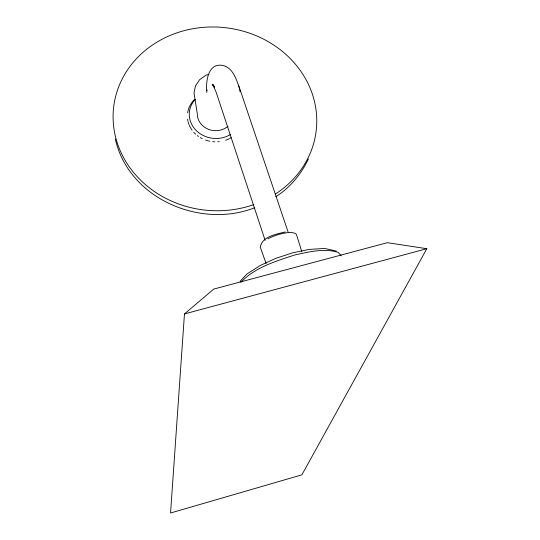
<?xml version="1.0" encoding="UTF-8"?>
<svg xmlns="http://www.w3.org/2000/svg" width="540" height="540" viewBox="0 0 540 540"><rect width="100%" height="100%" fill="white"/><g stroke="black" fill="none" stroke-linecap="round" stroke-linejoin="round"><path stroke-width="0.81" d="M184.464 313.929L170.552 513L301.867 474.849L426.836 248.704L387.369 242.69L213.712 289.096L184.464 313.929L426.836 248.704M206.631 90.558C206.017 80.17 208.298 62.809 222.831 65.414C233.611 68.013 236.56 80.487 240.03 89.498L288.097 232.038M206.624 92.455L207.144 89.998M308.394 159.044C301.084 174.143 290.095 187.731 275.812 196.695M240.071 281.306L247.023 273.928L260.341 265.424L275.69 258.39L292.687 252.808L309.069 249.413L324.601 248.454L336.366 251.066M240.833 282.285C254.981 267.442 275.677 261.225 294.658 254.988C308.873 251.951 323.899 247.968 338.269 252.382L341.253 255.899M254.651 207.677L253.132 208.346C198.74 228.616 128.392 197.701 115.337 139.057M208.94 74.351L205.902 75.242L199.665 79.677L195.534 85.799L194.015 92.88L197.303 113.839A18.056 16.234 6.2 0 0 208.278 129.242A18.056 16.234 6.2 0 0 228.029 126.232M285.316 231.93C276.601 234.164 262.143 236.351 260.253 247.057L266.105 263.507M213.995 85.981L212.76 85.023L214.448 87.19L212.652 84.186L216.209 92.381L265.154 240.394M238.316 85.671L239.207 87.089L240.125 91.861M301.84 251.762L296.629 235.089A19.15 6.156 -18.5 0 0 286.146 232.848A19.15 6.156 -18.5 0 0 267.793 238.903M230.297 134.615A26.21 23.578 6.2 0 1 196.101 130.39A26.21 23.578 6.2 0 1 195.332 99.347M231.086 137.714A27.905 25.11 6.2 0 1 229.608 138.544M228.974 138.861A27.905 25.11 6.2 0 1 225.666 140.231M219.301 141.649A27.905 25.11 6.2 0 1 217.843 141.777M214.907 141.824A27.905 25.11 6.2 0 1 212.706 141.676M209.797 141.23A27.905 25.11 6.2 0 1 208.366 140.906M207.657 140.724A27.905 25.11 6.2 0 1 205.558 140.062M202.21 138.638A27.905 25.11 6.2 0 1 200.306 137.599M198.497 136.431A27.905 25.11 6.2 0 1 197.343 135.581M195.716 134.217A27.905 25.11 6.2 0 1 193.738 132.219M192.159 130.282A27.905 25.11 6.2 0 1 189.304 125.321M189 124.571A27.905 25.11 6.2 0 1 188.231 122.276M188.035 121.507A27.905 25.11 6.2 0 1 187.589 119.158M187.63 112.853A27.905 25.11 6.2 0 1 194.427 99.569M253.827 204.579A101.959 91.78 6.2 0 1 113.211 112.199A101.959 91.78 6.2 0 1 263.054 38.88A101.959 91.78 6.2 0 1 275.481 193.988"/></g></svg>
